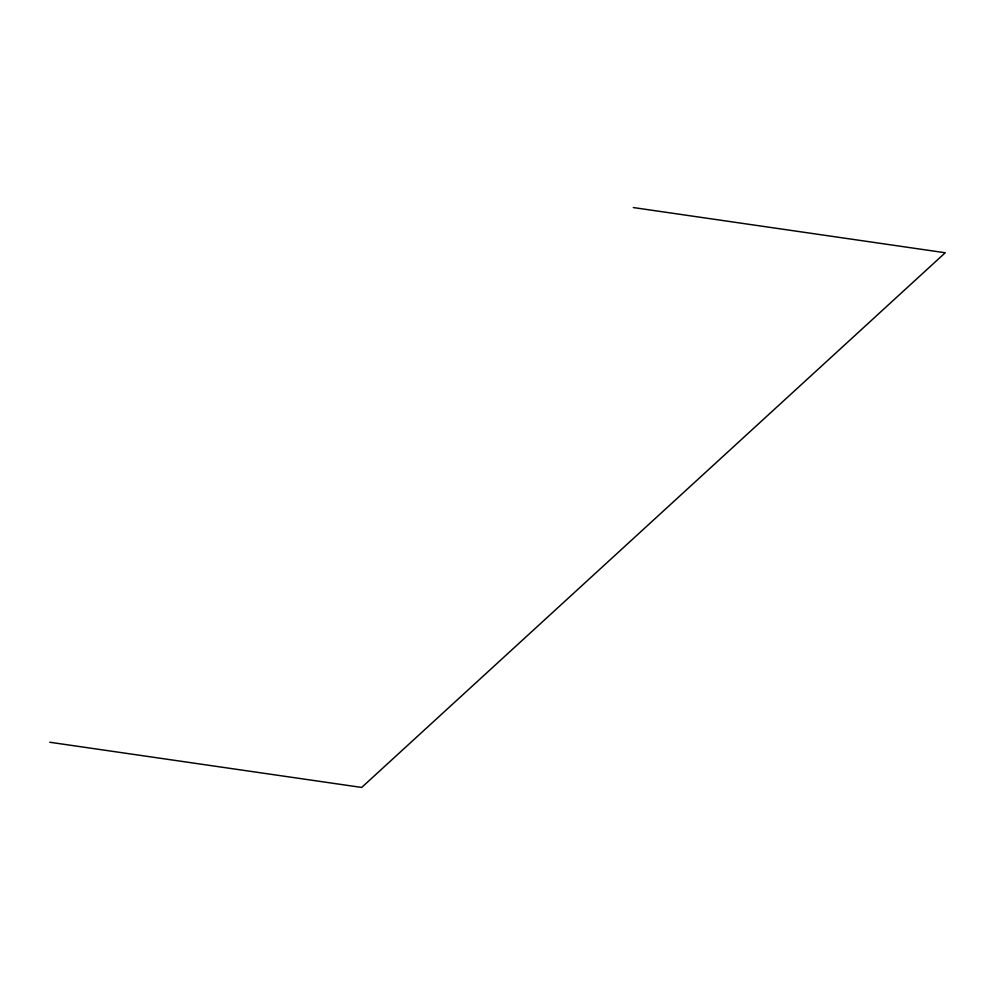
<?xml version="1.0" encoding="UTF-8"?>
<svg xmlns="http://www.w3.org/2000/svg" width="995" height="995" viewBox="0 0 995 995"><rect width="100%" height="100%" fill="white"/><g stroke="black" fill="none" stroke-linecap="round" stroke-linejoin="round"><path stroke-width="1.49" d="M633.317 207.557L945.25 252.755L361.683 787.443L49.75 742.245"/></g></svg>
